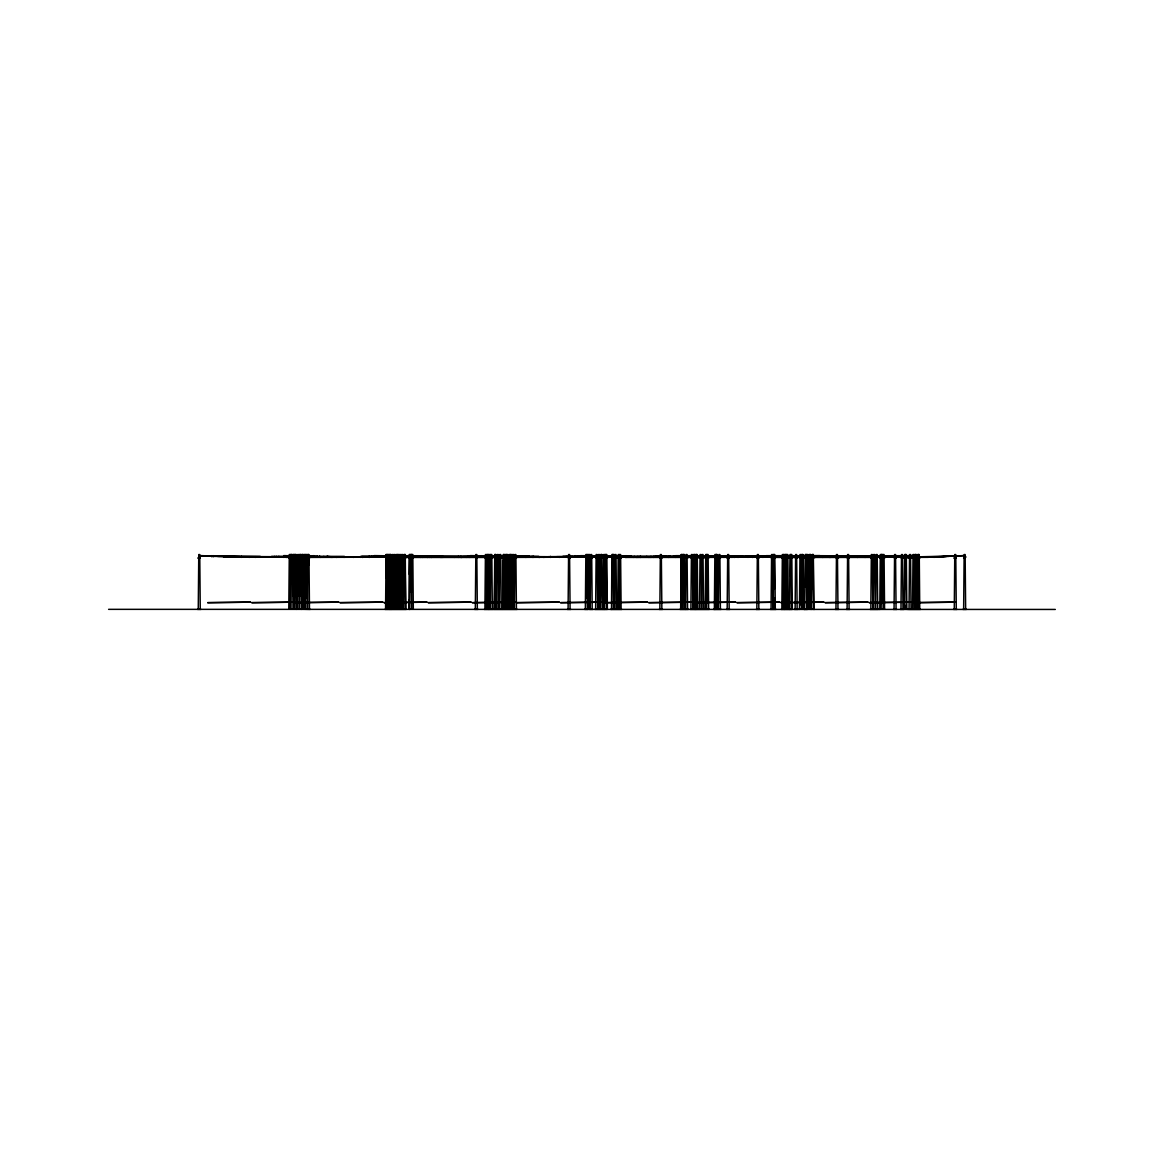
<?xml version="1.0" encoding="UTF-8"?>
<svg xmlns="http://www.w3.org/2000/svg" width="1164" height="1164" viewBox="0 0 1164 1164"><rect width="100%" height="100%" fill="white"/><g stroke="black" fill="none" stroke-linecap="round" stroke-linejoin="round"><path stroke-width="1.5" d="M198.258 608.903L198.768 554.559L199.757 554.559L200.252 608.903M289.821 608.903L290.316 554.559L290.418 569.051M291.015 608.903L291.509 554.559M292.746 596.215L293.124 554.559L294.536 554.559M293.284 581.724L293.532 554.559M294.274 608.903L294.768 554.559L296.282 554.559L296.762 607.084M295.074 578.101L295.292 554.559M297.096 608.903L297.606 554.559L298.595 554.559L299.104 608.903M298.959 596.215L299.337 554.559L301.098 554.559L301.578 609.398M299.599 608.903L300.108 554.559M301.432 581.724L301.68 554.559L303.309 554.559L303.804 608.903M301.811 608.903L302.32 554.559M303.324 608.903L303.891 554.559L306.947 554.559L307.456 608.903M303.92 608.903L304.386 558.182M304.342 608.903L304.401 603.461M304.444 598.034L304.837 554.559L305.317 608.903L305.957 554.559L306.234 598.034M307.412 565.428L307.514 554.559L308.969 554.559L309.464 608.903M307.471 608.903L307.98 554.559M385.575 608.903L386.07 554.559L391.206 554.559L391.701 608.903M385.75 608.903L385.866 596.215M386.026 578.101L386.244 554.559M386.899 578.101L387.03 563.609M387.03 608.903L387.525 554.559M388.019 608.903L388.529 554.559L388.849 590.788M390.202 554.559L389.765 609.398M391.861 608.903L392.355 554.559L393.345 554.559L393.854 608.903M393.738 608.903L394.232 554.559L395.236 554.559L395.731 608.903L396.197 554.559L398.248 554.559L398.554 588.969M396.924 588.969L397.244 554.559L397.681 608.903M398.146 608.903L398.641 554.559L399.645 554.559L400.14 608.903M399.834 607.084L400.314 554.559L401.318 554.559L401.813 608.903M401.478 608.903L401.987 554.559L402.977 554.559L403.486 608.903M403.602 608.903L404.257 554.559M408.826 608.903L409.321 554.559L412.813 554.559L413.307 608.903L409.001 609.398M409.059 608.903L409.146 599.838M409.379 574.478L409.568 554.559M410.252 554.559L409.772 609.398M410.79 579.919L411.023 554.559M411.474 592.592L411.809 554.559M475.319 608.903L475.829 554.559L476.818 554.559L477.327 608.903M484.922 608.903L485.417 554.559L486.421 554.559L486.916 608.903M486.436 608.903L486.945 554.559L488.211 554.559L488.647 609.398M487.134 563.609L487.207 554.559M488.298 569.051L488.429 554.559L489.433 554.559L489.869 601.657M490.335 608.903L490.83 554.559L491.092 576.296M494.249 608.903L494.758 554.559L495.966 554.559L496.461 608.903M494.467 608.903L494.976 554.559M496.853 608.903L497.348 554.559L498.338 554.559L498.847 608.903M499.254 608.903L499.763 554.559L500.753 554.559L501.248 608.903M502.761 608.903L503.27 554.559L504.579 554.559L505.089 608.903L505.511 554.559L506.733 554.559L507.228 608.903M502.979 608.903L503.415 559.986M503.095 608.903L503.59 554.559M505.234 608.903L505.729 554.559M506.907 576.296L507.111 554.559L508.115 554.559L508.61 608.903M509.046 608.903L509.541 554.559L510.792 554.559M509.497 587.165L509.788 554.559M510.545 608.903L511.054 554.559L512.044 554.559L512.538 608.903M512.175 608.903L512.684 554.559L513.673 554.559L514.168 608.903M514.415 608.903L514.91 554.559L515.899 554.559L516.409 608.903M568.09 608.903L568.585 554.559L569.574 554.559L570.084 608.903M585.361 608.903L585.856 554.559L587.966 554.559L588.46 608.903M586.569 598.034L586.962 554.559L587.354 608.903M587.936 601.657L588.373 554.559L589.435 554.559L589.624 576.296M590.192 608.903L590.686 554.559L591.69 554.559L592.185 608.903M595.633 608.903L596.128 554.559L597.132 554.559L597.627 608.903M598.02 608.903L598.514 554.559L599.518 554.559L600.013 608.903M600.333 608.903L600.828 554.559L602.021 554.559M600.522 608.903L601.031 554.559M605.426 601.657L605.862 554.559M612.57 576.296L612.759 554.559M612.846 583.542L613.108 554.559M617.72 608.903L618.23 554.559L619.219 554.559L619.728 608.903M619.117 608.903L619.612 554.559L620.616 554.559L621.11 608.903M659.857 608.903L660.352 554.559L661.341 554.559L661.85 608.903M680.664 608.903L681.158 554.559L682.38 554.559L682.584 578.101M680.882 608.903L681.377 554.559M682.395 608.903L682.89 554.559L684.417 554.559L684.912 608.903M683.195 578.101L683.413 554.559M690.921 608.903L691.416 554.559L692.42 554.559L692.915 608.903M693.147 608.903L693.642 554.559L694.879 554.559M693.38 608.903L693.889 554.559M696.276 554.559L695.897 609.398M699.549 608.903L700.044 554.559L701.048 554.559L701.543 608.903L702.038 554.559L703.027 554.559L703.536 608.903M705.224 608.903L705.719 554.559L708.119 554.559L708.614 608.903M705.617 608.903L705.966 570.855M706.621 608.903L707.115 554.559M715.278 590.788L715.089 609.398M715.831 608.903L716.34 554.559M718.392 608.903L718.886 554.559L719.89 554.559L720.385 608.903M727.18 608.903L727.675 554.559L728.664 554.559L729.173 608.903M756.847 608.903L757.342 554.559L758.346 554.559L758.841 608.903M771.077 608.903L771.587 554.559L772.576 554.559L773.071 608.903M772.736 608.903L773.245 554.559L774.788 554.559L775.282 608.903M773.289 608.903L773.784 554.559M781.859 608.903L782.354 554.559L784.42 554.559L784.914 608.903M782.921 608.903L783.416 554.559L783.852 608.903M785.234 608.903L785.744 554.559M786.34 608.903L786.835 554.559L787.228 608.903M790.603 576.296L790.807 554.559M795.128 608.903L795.623 554.559L796.627 554.559L797.122 608.903M799.464 608.903L799.959 554.559L800.963 554.559L801.458 608.903M801.254 605.28L801.72 554.559L802.942 554.559L803.436 608.903M801.618 588.969L801.938 554.559M805.517 587.165L805.823 554.559M806.725 601.657L807.161 554.559L808.151 554.559L808.645 608.903M808.907 608.903L809.416 554.559L810.741 554.559L811.235 608.903M809.489 581.724L809.737 554.559M812.036 588.969L812.341 554.559M835.956 608.903L836.465 554.559L837.454 554.559L837.964 608.903M847.101 608.903L847.596 554.559L848.6 554.559L849.094 608.903M870.847 608.903L871.341 554.559L872.331 554.559L872.84 608.903M873.16 608.903L873.655 554.559L874.644 554.559L875.153 608.903M875.706 608.903L876.201 554.559L877.205 554.559L877.7 608.903M879.795 608.903L880.29 554.559L882.632 554.559L883.127 608.903M881.133 608.903L881.628 554.559M882.807 583.542L883.069 554.559L884.058 554.559L884.567 608.903L879.038 609.398M894.068 608.903L894.578 554.559L895.567 554.559L896.062 608.903M900.994 608.903L901.503 554.559L902.493 554.559L902.988 608.903M904.079 609.398L904.704 554.559L906.32 554.559L906.829 608.903M904.835 608.903L905.33 554.559M909.055 608.903L909.55 554.559L910.554 554.559L911.048 608.903M912.532 608.903L913.027 554.559L914.031 554.559L914.526 608.903M914.337 608.903L914.831 554.559L916.359 554.559L916.854 608.903M914.86 608.903L915.37 554.559M917.247 601.657L917.669 554.559L919.254 554.559L919.749 608.903M917.756 608.903L918.251 554.559M954.276 608.903L954.771 554.559L955.775 554.559L956.27 608.903M963.646 608.903L964.141 554.559L965.145 554.559L965.64 608.903M404.097 554.559L405.261 554.559L405.756 608.903M819.776 555.621L766.116 556.334M495.951 555.679L487.396 555.985M580.429 555.679L585.565 555.679M675.949 555.679L691.445 555.679L691.343 556.465M766.203 555.679L781.961 555.679M871.88 555.679L863.615 555.985M199.204 555.926L239.813 556.668M393.359 556.377L349.462 557.018M585.608 556.377L548.608 556.668M588.737 556.334L681.842 556.377M683.312 556.334L751.42 556.028M877.7 556.377L899.874 556.377M905.665 556.334L911.543 556.028M500.986 556.465L512.858 556.552M580.516 556.465L563.609 557.149M604.814 556.465L588.882 555.679L588.839 556.668M606.313 556.552L611.129 556.552M676.051 556.465L660.235 557.163M695.897 556.465L706.417 556.552M766.305 556.465L751.333 557.149M783.518 556.465L790.138 556.465M791.695 556.552L798.213 557.149M294.768 556.799L211.281 556.377M303.309 556.799L394.232 556.799L394.232 558.298L393.345 558.298L393.345 556.799M499.254 556.799L586.598 556.799L586.598 555.548M904.37 556.872L877.205 556.799L877.205 558.298L877.7 556.799M904.835 556.799L905.33 558.298L904.195 558.298L904.195 556.799M919.007 556.799L918.498 555.548M229.381 557.018L286.679 556.945M309.217 557.018L390.973 556.945L390.959 555.548M404.475 556.945L491.514 556.945L491.572 555.548M501.509 557.018L505.074 557.018M586.467 557.018L506.064 556.377M587.805 556.945L597.132 557.018M599.62 557.018L604.291 557.018M681.886 557.018L605.716 556.945L605.891 555.548M684.345 557.018L692.755 556.945M696.407 557.018L873.771 557.018L786.631 557.12M876.579 557.018L898.332 556.945M904.268 557.018L910.292 557.411M917.785 557.018L912.358 557.323M926.646 556.945L934.532 557.323M940.468 556.945L946.492 556.377M289.982 557.12L223.444 556.654M301.01 557.149L305.113 557.149M308.198 557.12L393.825 557.12L308.198 557.411M395.396 557.149L495.02 557.149M501.015 557.163L692.726 557.12M694.995 557.149L783.488 557.163M876.579 557.323L940.468 556.654M289.982 557.411L274.297 557.018M301.01 557.44L305.113 557.44M395.396 557.44L495.02 557.44M501.073 557.44L615.203 557.018M616.542 557.411L624.195 557.12M692.726 557.411L625.097 557.411L625.243 556.377M694.995 557.44L771.383 557.12M773.856 557.411L783.299 557.44M786.631 557.411L801.079 557.411M810.013 557.44L873.8 557.411M905.301 557.44L891.013 557.018M907.018 557.411L928.392 557.323M292.033 558.298L291.015 558.298L291.058 555.548M293.532 558.298L292.513 558.298L292.513 556.799M294.128 558.298L294.623 556.799M296.776 558.298L295.772 558.298L295.772 556.799L296.267 558.298M299.337 558.298L298.595 556.799L299.104 558.298M302.669 558.298L306.336 558.298M308.504 558.298L309.464 558.298L309.464 556.799M386.244 558.298L385.575 556.799M386.623 558.298L387.568 558.298L387.525 556.799M389.023 558.298L388.019 558.298L388.019 556.799M390.609 558.298L392.355 558.298L392.355 556.799M396.749 558.298L397.681 558.298L397.681 556.799L397.186 558.298M404.257 558.298L402.977 558.298L403.326 555.621M412.522 558.298L411.241 558.298L411.241 556.799M491.383 558.298L490.335 558.298L490.335 556.799M504.259 558.298L505.729 558.298L505.758 555.548M509.788 558.298L509.046 556.799M586.467 558.298L587.354 558.298L587.354 556.799M587.864 558.298L588.62 555.548M589.93 558.298L589.362 556.799M601.031 558.298L600.333 556.799M601.832 558.298L602.516 556.799M605.862 558.298L604.64 558.298L604.64 556.799M612.264 558.298L613.37 558.298L613.37 556.799M683.413 558.298L682.162 558.298L682.162 556.799L682.89 558.298M693.889 558.298L693.147 556.799M706.112 558.298L705.224 558.298L705.224 556.799M706.621 558.298L707.61 558.298M772.576 558.298L773.784 558.298L773.784 556.799M774.235 558.298L775.282 558.298L775.282 556.799M784.172 555.548L784.376 558.298L785.118 555.548M790.312 558.298L791.462 558.298L791.549 555.548M801.938 558.298L800.963 558.298L800.963 556.654M805.823 558.298L804.702 558.298L804.702 556.799M809.737 558.298L808.907 556.799M812.341 558.298L811.686 556.799M881.788 558.298L881.133 556.799M882.108 558.298L883.127 558.298L883.316 555.548M905.679 558.298L906.829 558.298L906.829 556.799L906.189 558.298M917.174 558.298L918.251 558.298L918.251 556.799L917.756 558.298M918.672 558.298L919.749 558.298L919.749 556.799M792.218 609.398L781.102 609.398M808.165 608.903L814.436 609.398M904.079 608.903L907.571 609.398M918.672 554.559L919.167 608.903M915.835 554.559L916.33 608.903M905.679 554.559L905.999 588.969M906.174 605.28L906.203 608.903M882.108 554.559L882.283 574.478M881.279 554.559L881.73 603.461M813.84 608.903L813.345 554.559L812.196 554.559L811.657 609.398M813.185 554.559L813.694 608.903M810.406 554.559L810.944 609.398M807.307 608.903L806.812 554.559L805.197 554.559L804.571 609.398M806.201 554.559L806.696 608.903M802.709 554.559L803.218 608.903L798.708 609.398M792.306 608.903L791.811 554.559L789.978 554.559L789.556 609.398M790.967 554.559L791.462 608.903M788.334 608.903L787.839 554.559L784.871 554.559L784.594 609.398M785.86 554.559L786.282 599.838M774.235 554.559L774.555 588.969M774.642 598.034L774.729 608.903M717.839 608.903L717.33 554.559L714.871 554.559L714.376 609.398M716.617 554.559L716.893 585.346M715.86 554.559L716.355 608.903M707.145 558.182L707.29 574.478M706.723 554.559L707.13 599.838M697.774 608.903L697.28 554.559L695.49 554.559L695.024 609.398M696.479 554.559L696.989 608.903M694.646 554.559L695.141 608.903M687.575 608.903L687.08 554.559L686.076 554.559L685.654 609.398M683.894 554.559L684.388 608.903M682.162 554.559L682.657 608.903M616.513 608.903L616.018 554.559L615.029 554.559L614.519 608.903L614.112 554.559L611.871 554.559L611.522 609.398M612.875 554.559L613.37 608.903M607.361 608.903L606.851 554.559L605.135 554.559L604.611 609.398M606.138 554.559L606.633 608.903M605.076 601.657L604.654 554.559L603.65 554.559L603.068 609.398M601.832 554.559L602.516 608.903M589.362 554.559L589.857 608.903M510.545 554.559L511.04 608.903M506.5 554.559L507.009 608.903M504.259 554.559L504.434 572.673M495.748 554.559L496.257 608.903M492.328 608.903L491.819 554.559L489.899 554.559L489.447 609.398M487.934 554.559L488.444 608.903M412.027 554.559L412.26 579.919M411.241 554.559L411.736 608.903M405.087 554.559L405.596 608.903M390.609 554.559L391.104 609.398M389.518 554.559L390.013 608.903M387.074 554.559L387.568 608.903M308.504 554.559L308.606 565.428M302.669 554.559L302.931 581.724M300.327 554.559L300.719 596.215M295.772 554.559L296.354 609.398M294.128 554.559L294.623 608.903M293.008 608.903L292.513 554.559L289.283 554.559L288.788 608.903L310.221 609.398M291.582 559.986L291.786 581.724M291.306 554.559L291.582 583.542M1055.312 609.441L108.601 609.339M966.382 609.398L962.89 609.398M964.694 555.621L941.036 556.668M964.389 555.548L964.898 556.799L964.898 555.548L933.892 556.945M957.026 609.398L953.534 609.398M955.033 555.548L955.528 556.799L955.528 555.548L948.18 556.334M952.53 556.028L919.254 556.799L919.254 558.298L919.007 555.548L867.544 556.334M920.491 609.398L908.298 609.398M918.803 555.621L744.858 556.334M916.33 556.799L916.33 558.298M916.112 555.548L916.112 556.799M915.835 556.799L915.835 558.298L916.854 558.298L916.854 556.799L914.031 556.799L914.031 558.298L915.37 558.298L915.588 555.548L915.617 556.799M915.093 555.548L914.86 558.298L914.831 556.799M914.526 556.799L914.526 558.298M914.337 556.799L914.337 558.298M913.784 555.548L913.784 556.799L913.274 555.548M910.292 555.548L910.292 556.799L909.797 555.548M906.072 555.548L906.072 556.799L905.577 555.548M904.704 556.799L904.69 558.298M904.21 556.799L904.21 558.298M903.744 609.398L900.252 609.398M902.988 556.799L902.988 558.298L902.493 556.799M901.503 556.799L901.503 558.298L900.994 556.799M898.332 556.654L898.07 557.149M896.818 609.398L893.326 609.398M896.062 556.799L896.062 558.298L895.567 556.799M895.32 555.548L895.32 556.799M894.825 555.548L894.825 556.799M894.578 556.799L894.578 558.298L894.068 556.799M884.596 556.377L884.567 558.298L884.058 556.799M883.811 555.548L883.811 556.799M883.069 556.799L883.069 558.298M882.632 556.799L882.632 558.298M882.385 555.548L882.385 556.799M881.89 555.548L881.89 556.799M881.628 556.799L881.628 558.298M881.279 556.799L881.279 558.298M880.29 556.799L880.29 558.298L879.795 556.799M878.442 609.398L870.09 609.398M876.943 555.548L876.943 556.799L876.448 555.548M875.692 555.621L854.231 556.945M874.397 555.548L874.397 556.799L873.902 555.548M873.16 556.799L873.655 558.298L873.655 556.799L683.894 556.799L683.894 558.298L684.912 558.298L684.723 556.377M872.84 556.799L872.84 558.298L872.331 556.799M871.341 556.799L871.341 558.298L870.847 556.799M869.523 556.028L869.479 556.945M864.998 556.654L865.128 557.44M863.717 556.159L847.363 557.149M863.499 556.377L863.586 557.323M857.883 556.377L857.853 557.149M857.475 556.654L857.519 557.44M855.293 555.926L806.812 555.621M849.836 609.398L846.344 609.398M849.094 556.799L849.094 558.298L848.6 556.799M848.338 555.548L848.338 556.799M847.843 555.548L847.756 557.411M847.465 556.654L847.596 558.298L847.101 556.799M839.739 556.654L839.52 557.44M838.706 609.398L835.214 609.398M837.964 556.799L837.964 558.298L837.454 556.799M837.207 556.799L837.207 555.548L829.757 556.334M836.712 555.548L836.712 556.799M836.421 556.654L836.465 558.298L835.956 556.799M834.035 556.654L833.861 557.149M829.99 556.377L830.107 557.44M829.888 556.654L829.786 557.411M822.948 556.028L822.759 557.44M819.514 556.028L819.325 556.945M815.353 556.654L815.426 557.44M813.84 556.799L813.185 558.298L813.185 556.028M813.694 556.799L813.694 558.298M813.345 556.799L813.345 558.298M812.196 556.799L812.196 558.298M811.861 556.654L812.05 557.411M811.235 556.799L811.235 558.298L810.406 556.799M810.901 556.799L810.901 558.298M810.741 556.799L810.741 558.298M809.416 556.799L809.416 558.298M808.645 556.799L808.151 558.298L807.932 556.654M807.452 609.398L803.96 609.398M807.307 556.799L807.307 558.298L806.201 558.298L806.201 556.799M806.812 556.799L806.812 558.298M806.696 556.799L806.696 558.298M805.372 556.945L752.599 556.377L752.599 557.44M805.197 556.799L805.197 558.298M803.436 556.799L803.436 558.298L802.709 556.799M803.218 556.799L803.218 558.298M802.942 556.799L802.942 558.298M801.676 556.377L801.72 558.298M801.574 556.654L801.458 558.298M800.701 555.548L800.876 557.163M800.206 555.548L800.206 556.799M799.959 556.799L799.959 558.298L799.464 556.799M799.115 555.621L798.97 556.668M797.864 609.398L794.372 609.398M797.122 556.799L797.122 558.298L796.627 556.799M796.38 555.548L796.38 556.799M795.87 555.548L795.87 556.799M795.594 556.377L795.623 558.298L795.128 556.799M794.139 556.028L794.212 556.945M793.979 556.377L793.892 557.411M793.499 555.621L793.499 557.411M792.684 555.621L792.669 556.668M792.306 556.799L792.306 558.298L791.811 556.799M791.054 555.548L790.967 558.298M790.72 555.548L790.72 556.799M790.225 555.548L790.225 556.799M789.978 556.799L789.468 558.298L789.367 556.028M788.377 556.377L788.334 558.298L787.839 556.799M787.591 555.548L787.766 556.945M787.082 555.548L787.228 558.298L785.234 558.298L785.234 556.799M786.835 556.799L786.835 558.298L786.588 556.028M786.486 555.548L786.34 558.298M785.991 555.548L785.86 558.298M785.613 555.548L785.744 558.298M784.871 556.799L784.871 558.298M784.42 556.799L784.42 558.298M783.852 556.799L783.852 558.298L782.921 558.298L782.921 556.799M783.663 555.548L783.663 556.799M783.416 556.799L783.343 558.298M783.096 555.548L783.096 556.799M782.601 555.548L782.659 557.163M782.354 556.799L782.354 558.298L781.859 556.799M779.676 556.377L779.589 557.163M776.039 609.398L770.335 609.398M774.788 556.799L774.729 558.298M774.54 555.548L774.54 556.799M774.045 555.548L774.045 556.799M773.289 556.799L773.289 558.298M773.245 556.799L773.071 558.298M772.576 556.799L772.736 558.298M771.587 556.799L771.587 558.298L771.077 556.799M770.233 556.028L770.262 557.323M767.774 556.377L767.658 557.12M763.817 556.334L751.333 555.926M762.929 556.654L762.871 557.44M761.925 557.149L761.634 556.654M759.583 609.398L756.105 609.398M758.724 556.159L758.841 558.298L758.346 556.799M758.099 555.548L758.099 556.799M757.589 555.548L757.589 556.799M757.342 556.799L757.342 558.298L756.847 556.799M756.6 556.654L756.658 557.411M752.686 556.654L752.686 557.411M749.98 556.377L750.096 557.163M747.972 556.654L748.016 557.411M747.608 556.872L747.506 556.654M743.665 556.377L743.84 557.338M742.719 556.334L556.77 556.668M738.398 556.377L738.369 557.163M738.092 556.377L738.194 557.411M737.991 556.654L737.976 557.411M735.473 555.926L673.374 556.334M734.295 556.654L734.309 557.44M731.865 556.654L731.923 557.44M729.915 609.398L726.423 609.398M729.304 556.028L729.173 558.298L728.664 556.799M728.999 556.028L728.882 557.44M728.417 555.548L728.417 556.799M727.922 555.548L727.922 556.799M727.675 556.799L727.18 558.298L727.384 556.377M725.565 557.323L725.463 556.377M724.052 556.377L723.921 557.44M721.127 609.398L713.619 609.398M720.822 555.621L720.647 556.668M720.385 556.799L720.385 558.298L719.89 556.799M718.755 556.654L718.886 558.298L718.392 556.799M717.839 556.799L717.33 558.298L717.562 556.377M716.355 556.799L716.355 558.298L715.831 556.799M715.613 555.548L715.613 556.799M715.118 555.548L715.118 558.298M714.871 556.799L714.871 558.298L714.361 556.799M712.63 557.149L712.615 556.377M709.371 609.398L698.807 609.398M708.614 556.799L708.614 558.298L708.119 556.799M707.872 555.548L707.872 556.799M707.363 555.548L707.363 556.799M707.115 556.799L707.115 558.298M706.621 556.799L706.723 558.298M706.461 555.548L706.461 556.799M705.966 555.548L705.879 557.163M705.617 556.799L705.617 558.298M703.536 556.799L703.027 558.298L703.027 556.028M702.78 555.548L702.78 556.799M702.285 555.548L702.285 556.799M702.125 555.621L702.038 558.298L701.048 558.298L701.135 556.377M701.528 556.028L701.543 558.298M700.801 555.548L700.801 556.799M700.306 555.548L700.306 556.799M700.044 556.799L700.044 558.298L699.549 556.799M698.938 556.159L699.04 557.163M698.516 609.398L690.179 609.398M697.774 556.799L697.774 558.298L697.28 556.799M697.018 555.548L696.989 558.298L695.781 558.298L695.737 555.548M696.523 555.548L696.479 558.298M696.232 555.548L696.276 558.298M695.563 556.028L695.49 558.298L694.646 558.298L694.646 556.799M695.141 556.799L695.141 558.298M694.399 555.548L694.399 556.799M693.889 555.548L693.889 556.799M693.642 556.799L693.642 558.298M692.915 556.799L692.915 558.298L692.42 556.799M692.173 555.548L692.173 556.799M691.867 555.621L691.969 556.668M691.663 555.548L691.547 557.411M691.416 556.799L691.416 558.298L690.921 556.799M689.685 555.621L689.67 556.668M688.317 609.398L679.922 609.398M687.575 556.799L687.575 558.298L687.08 556.799M686.076 556.799L686.076 558.298L685.581 556.799M684.417 556.799L684.417 558.298M683.632 555.548L683.632 556.799L683.137 555.548M682.657 556.799L682.657 558.298M682.395 556.799L682.395 558.298M681.915 555.548L681.915 556.799L586.845 556.799L586.845 558.298M681.406 555.548L681.377 558.298L680.664 556.799M681.158 556.799L681.158 558.298M680.882 556.799L680.882 558.298M675.6 557.411L675.324 555.621M670.508 556.377L670.537 557.323M670.406 556.028L670.289 557.323M669.504 557.163L669.431 556.028M669.053 556.028L669.198 557.323M668.572 556.654L668.718 557.44M667.379 556.654L667.248 557.12M667.263 556.334L654.779 556.334M662.767 556.377L662.825 557.323M662.592 609.398L659.1 609.398M661.85 556.799L661.85 558.298L661.341 556.799M661.094 555.548L661.094 556.799M660.599 555.548L660.599 556.799M660.352 556.799L660.352 558.298L659.857 556.799M657.456 556.654L657.136 556.872M656.642 557.149L656.496 556.654M653.542 556.377L653.528 557.411M650.952 556.377L650.807 557.44M648.901 556.654L648.988 557.44M646.748 556.377L646.748 557.163M640.666 556.377L640.637 557.163M640.564 556.654L640.418 557.44M640.011 556.377L640.025 557.163M639.109 556.654L638.905 557.411M637.843 556.377L637.756 557.44M636.33 556.654L636.475 557.44M634.307 556.377L634.482 557.163M633.492 556.654L633.376 557.411M631.645 556.334L562.954 556.334M631.761 557.018L631.528 556.654M628.08 557.323L627.847 556.028M626.596 556.028L626.334 557.323M626.072 555.621L626.043 557.411M621.852 609.398L610.634 609.398M621.11 556.799L621.11 558.298L620.616 556.799M620.106 556.377L620.179 557.411M619.612 556.799L619.117 558.298L619.219 556.799M618.23 556.799L618.23 558.298L617.72 556.799M616.513 556.799L616.513 558.298L616.018 556.799M615.771 555.548L615.771 556.799M615.276 555.548L615.276 556.799M615.029 556.799L615.029 558.298L614.112 558.298L614.112 556.799M614.519 556.799L614.519 558.298M613.108 556.799L613.108 558.298M612.875 556.799L612.875 558.298M612.628 555.548L612.54 557.163M612.133 555.548L612.177 557.163M611.871 556.799L611.871 558.298L611.376 556.799M607.375 609.398L594.891 609.398M607.361 556.799L607.361 558.298L606.851 556.799M606.633 556.799L606.633 558.298L606.138 556.799M605.382 555.548L605.382 556.799M605.135 556.799L605.135 558.298M603.65 556.799L603.156 558.298L603.199 556.028M602.021 556.799L602.021 558.298M601.773 555.548L601.773 556.799M601.279 555.548L601.075 556.799M600.9 556.028L600.828 558.298M600.522 556.799L600.522 558.298M599.882 555.621L600.013 558.298L599.518 556.799M599.271 555.548L599.271 556.799M598.762 555.548L598.762 556.799M598.514 556.799L598.514 558.298L598.02 556.799M597.627 556.799L597.627 558.298L597.132 556.799M596.128 556.799L596.128 558.298L595.633 556.799M593.698 556.028L593.727 557.411M592.942 609.398L589.45 609.398M592.767 556.028L592.592 556.945M592.141 556.654L592.185 558.298L591.69 556.799M591.443 555.548L591.443 556.799M590.934 555.548L590.934 556.799M590.686 556.799L590.686 558.298L590.192 556.799M589.857 556.799L589.857 558.298M589.115 555.548L589.115 556.799M588.096 609.398L584.604 609.398M587.966 556.799L587.966 558.298M587.718 555.548L587.718 556.799M586.103 555.548L586.103 556.799M585.856 556.799L585.856 558.298L585.361 556.799M575.249 555.621L575.22 556.668M571.99 556.377L572.091 557.163M570.826 609.398L567.334 609.398M570.084 556.799L570.084 558.298L569.574 556.799M569.327 555.548L569.414 556.945M568.832 555.548L568.832 556.799M568.585 556.799L568.585 558.298L568.09 556.799M566.213 556.377L566.373 557.323M559.52 556.654L559.418 557.44M550.485 556.377L550.528 557.44M544.301 556.654L544.17 557.411M543.384 556.654L543.399 557.44M539.674 556.654L539.529 557.44M539.252 556.654L539.441 557.411M538.816 556.654L538.757 557.411L538.641 556.377L396.153 555.621M533.679 556.377L533.709 557.411M533.068 556.377L533.068 557.163M532.777 556.654L532.734 557.44M532.035 556.377L531.933 557.323M529.256 556.945L529.416 556.028L463.214 556.668M527.539 556.377L527.423 557.163M527.263 556.377L527.321 557.323M525.866 556.028L525.852 557.44M524.804 556.028L524.775 557.323M522.33 556.334L470.285 555.621L470.329 557.163M517.151 609.398L502.222 609.398M516.409 556.799L516.409 558.298L515.899 556.799M514.91 556.799L514.91 558.298L514.415 556.799M514.168 556.799L513.673 558.298L513.746 556.377M513.426 555.548L513.426 556.799M512.931 555.548L512.931 556.799M512.757 556.654L512.684 558.298L512.044 556.799M512.538 556.799L512.538 558.298M512.175 556.799L512.175 558.298M511.796 555.548L511.796 556.799M511.302 555.548L511.302 556.799M510.88 556.377L511.054 558.298L510.545 556.799M510.283 555.548L510.283 556.799M509.788 555.548L509.788 556.799M509.541 556.799L509.541 558.298M508.61 556.799L508.115 558.298L508.188 556.377M507.853 555.548L507.853 556.799M507.562 555.621L507.504 556.668M507.358 555.548L507.228 558.298L506.5 556.799M507.009 556.799L507.009 558.298M506.253 555.548L506.253 556.799M505.511 556.799L505.511 558.298M505.234 556.799L505.234 558.298M505.016 556.799L505.016 558.298M504.579 556.799L504.579 558.298M503.59 556.799L503.59 558.298L502.761 556.799M503.27 556.799L503.27 558.298M503.095 556.799L502.979 558.298M502.019 609.398L493.507 609.398M501.248 556.799L501.248 558.298L500.753 556.799M500.505 555.548L500.505 556.799M500.011 555.548L500.011 556.799M499.763 556.799L499.254 558.298L499.356 556.028M498.09 555.548L498.09 556.799L497.595 555.548M496.257 556.799L496.257 558.298M495.966 556.799L495.966 558.298M495.719 555.548L496.461 558.298L496.461 556.799L400.562 556.799L400.562 555.548M495.5 555.548L495.5 556.799M495.224 555.548L495.224 556.799M495.006 555.548L494.976 558.298L494.249 556.799M494.758 556.799L494.758 558.298M494.467 556.799L494.467 558.298M493.07 609.398L489.578 609.398M492.328 556.799L491.819 558.298L491.703 556.028M491.077 555.548L491.077 556.799M490.83 556.799L490.83 558.298M489.899 556.799L489.899 558.298L489.389 556.799M489.186 609.398L484.18 609.398M488.604 556.654L488.705 558.298L487.934 556.799M488.502 556.377L488.444 558.298M487.687 555.548L487.687 556.799M487.192 555.548L487.178 556.945M486.901 555.621L486.916 558.298L486.436 556.799M486.174 555.548L486.174 556.799M485.679 555.548L485.679 556.799M485.417 556.799L485.417 558.298L484.922 556.799M482.245 556.028L482.245 557.163M481.198 555.621L481.139 556.668M478.069 609.398L474.577 609.398M477.327 556.799L476.818 558.298L476.789 556.377M476.571 555.548L476.571 556.799M476.076 555.548L476.076 556.799M475.756 556.654L475.829 558.298L475.319 556.799M474.141 556.028L474.054 556.945M469.79 556.654L469.79 557.411M468.452 556.377L468.612 557.323M468.263 556.377L468.19 557.323M467.506 556.377L467.608 557.323M466.022 556.654L466.197 557.411M461.715 557.44L461.628 556.654L461.628 557.411M460.915 556.377L460.959 557.44L460.813 556.654M458.325 556.377L458.252 557.411M454.338 556.654L454.353 557.411M442.815 556.377L442.742 557.44M441.302 557.44L441.447 556.028L361.698 556.028L361.946 557.323M440.967 556.377L440.778 557.44M431.422 556.377L431.466 557.411M431.175 556.377L431.16 557.411M429.792 556.654L429.458 557.411M428.73 556.377L428.25 556.872M427.828 556.654L427.741 557.411M427.595 556.028L427.566 557.411M422.517 556.654L422.43 557.411M421.892 556.334L374.197 555.621L374.153 557.323M420.568 556.377L420.437 557.411M419.127 556.028L418.996 557.163M416.494 556.377L416.436 557.323M413.904 556.377L413.948 557.163M413.438 556.028L413.307 558.298L412.813 556.799M412.565 555.548L412.565 556.799M412.071 555.548L412.071 556.799M411.736 556.799L411.809 558.298M410.994 555.548L410.994 556.799M410.499 555.548L410.499 556.799M410.31 556.377L410.252 558.298L408.826 558.298L408.826 556.799M410.063 555.548L410.048 556.945M409.772 555.621L409.743 558.298M409.568 555.548L409.568 556.799M409.321 556.799L409.321 558.298M409.219 556.377L409.059 558.298M407.225 556.377L407.138 557.44M406.338 609.398L384.993 609.398M405.756 556.799L405.087 558.298L405.014 555.548M405.596 556.799L405.596 558.298M405.261 556.799L405.261 558.298M404.839 555.548L404.839 556.799M404.519 555.548L404.519 556.799M404.344 555.548L404.344 556.799M404.097 556.799L404.097 558.298M403.602 556.799L403.602 558.298M402.729 555.548L402.729 556.799M402.235 555.548L402.235 556.799M401.987 556.799L401.318 558.298L401.478 556.799M401.813 556.799L401.813 558.298M401.056 555.548L401.056 556.799M400.14 556.799L400.14 558.298M399.398 555.548L399.398 556.799L398.888 555.548M396.939 555.548L396.939 556.799L396.444 555.548M395.687 556.799L395.731 558.298M394.989 555.548L394.989 556.799L394.48 555.548M393.738 556.799L393.854 558.298M393.097 555.548L393.097 556.799M392.603 555.548L392.603 556.799M391.861 556.799L391.861 558.298M391.701 556.799L391.701 558.298M391.206 556.799L391.206 558.298M390.449 555.548L390.449 556.799M390.202 556.799L389.518 558.298L389.416 556.028M389.94 556.654L390.013 558.298M389.838 556.377L389.707 558.298M389.271 555.548L389.271 556.799M388.776 555.548L388.776 556.799M388.529 556.799L388.529 558.298M387.772 555.548L387.772 556.799M387.001 556.028L387.03 558.298M386.826 555.548L386.826 556.799M386.332 555.548L386.332 556.799M386.07 556.799L386.07 558.298M385.75 556.799L385.75 558.298M380.992 556.028L381.065 556.945M378.024 556.028L378.053 557.163M377.762 556.028L377.951 556.945M376.35 556.377L376.51 557.163M375.87 556.028L375.928 557.163M375.012 557.163L374.692 556.028M373.891 556.028L374.051 557.163M372.014 556.377L371.927 557.323M371.316 556.377L371.36 557.323M369.599 556.654L369.57 557.411M369.323 556.377L369.468 557.323M369.09 556.377L369.075 557.411M362.775 556.654L362.921 557.411M362.31 556.654L362.44 557.44M360.549 556.654L360.738 557.411M360.447 556.377L360.447 557.163M353.623 556.654L353.609 557.44M344.02 557.44L344.355 556.377L271.634 556.377L271.707 557.163M336.702 556.654L336.585 557.44M332.7 556.654L332.657 557.411M331.216 556.654L331.333 557.411M330.998 556.654L330.969 557.411M330.43 556.668L277.76 556.668M328.757 556.377L328.888 557.163M327.273 556.028L327.259 556.945M323.81 556.377L323.854 557.163M320.042 556.654L320.245 557.411M319.649 556.028L319.765 557.163M319.445 556.377L319.358 557.163M317.845 556.945L317.728 556.668M317.496 556.028L317.219 557.163M316.681 556.334L283.696 555.621L283.87 556.668M313.96 555.621L313.887 556.945M313.451 555.621L313.32 556.945M310.526 555.621L310.308 556.654M308.969 556.799L308.969 558.298M308.722 555.548L308.722 556.799M308.227 555.548L308.227 556.799M307.98 556.799L307.98 558.298L306.947 558.298L306.947 556.799M307.471 556.799L307.471 558.298M306.699 555.548L306.699 556.799M306.205 555.548L306.205 556.799M305.957 556.799L305.957 558.298M305.317 556.799L305.463 558.298M304.822 556.799L304.822 558.298M304.575 555.548L304.575 556.799M304.342 556.799L304.342 558.298M304.08 555.548L304.153 556.799M303.964 556.028L303.891 558.298M303.571 556.028L303.309 558.298M303.062 555.548L303.062 556.799L302.567 555.548M301.592 556.799L301.811 558.298M300.85 555.548L300.85 556.799L300.356 555.548M298.348 555.548L298.348 556.799L297.853 555.548M295.51 555.548L295.51 556.799L295.016 555.548M294.128 556.799L294.274 558.298M293.881 555.548L293.881 556.799M293.372 555.548L293.372 556.799M293.124 556.799L293.124 558.298M293.008 556.799L293.008 558.298M292.266 555.548L292.266 556.799M291.757 555.548L291.757 556.799M291.509 556.799L291.509 558.298M291.306 556.799L291.306 558.298M290.563 555.548L290.563 556.799M290.316 556.799L290.316 558.298L289.821 556.799M290.04 555.548L290.04 556.799M289.53 555.548L289.53 556.799M289.283 556.799L289.283 558.298L288.788 556.799M289.05 556.668L288.817 555.621M286.577 556.377L286.708 557.44M284.874 555.621L285.064 556.945M283.419 556.654L283.434 557.411M279.054 557.163L278.851 556.377M276.435 556.377L276.406 557.163M274.704 556.377L274.777 557.163M264.737 557.018L235.565 556.872M260.343 557.323L260.212 556.377L205.242 556.028M255.454 556.654L255.338 557.44M249.3 556.654L249.227 557.44M241.428 556.377L241.268 557.411M228.435 556.654L217.421 556.377M227.387 556.028L227.242 557.163M224.303 556.028L224.041 556.945M219.516 556.334L199.015 555.548L199.015 556.799L199.51 555.548M213.347 555.621L213.347 556.668M211.804 555.621L211.79 556.668M201.008 609.398L197.516 609.398M198.768 556.799L198.258 558.298L198.768 556.799M200.252 556.799L199.757 558.298L200.252 556.799M297.606 556.799L297.096 558.298L297.606 556.799M300.108 556.799L299.599 558.298L300.108 556.799M302.32 556.799L301.098 556.799L301.098 558.298L302.32 558.298L302.32 556.799M396.197 556.799L395.236 556.799L395.236 558.298L396.197 558.298L396.197 556.799M398.641 556.799L398.146 558.298L398.641 556.799M400.314 556.799L399.645 558.298L400.314 556.799M497.348 556.799L496.853 558.298L497.348 556.799M498.847 556.799L498.338 558.298L498.847 556.799M875.153 556.799L874.644 558.298L875.153 556.799M876.201 556.799L875.706 558.298L876.201 556.799M909.55 556.799L909.055 558.298L909.55 556.799M911.048 556.799L910.554 558.298L911.048 556.799M913.027 556.799L912.532 558.298L913.027 556.799M954.771 556.799L954.276 558.298L954.771 556.799M956.27 556.799L955.775 558.298L956.27 556.799M964.141 556.799L963.646 558.298L964.141 556.799M965.64 556.799L965.145 558.298L965.64 556.799M250.609 602.166L207.73 602.661L250.609 602.166M294.71 602.166L251.831 602.661L294.71 602.166M338.826 602.166L295.947 602.661L338.826 602.166M382.927 602.166L340.048 602.661L382.927 602.166M427.028 602.166L384.149 602.661L427.028 602.166M471.129 602.166L428.25 602.661L471.129 602.166M515.23 602.166L472.351 602.661L515.23 602.166M559.331 602.166L516.452 602.661L559.331 602.166M603.432 602.166L560.568 602.661L603.432 602.166M647.548 602.166L604.669 602.661L647.548 602.166M691.649 602.166L648.77 602.661L691.649 602.166M735.75 602.166L692.871 602.661L735.75 602.166M779.851 602.166L736.972 602.661L779.851 602.166M823.952 602.166L781.073 602.661L823.952 602.166M868.053 602.166L825.174 602.661L868.053 602.166M912.169 602.166L869.29 602.661L912.169 602.166M956.27 602.166L913.391 602.661L956.27 602.166"/></g></svg>
